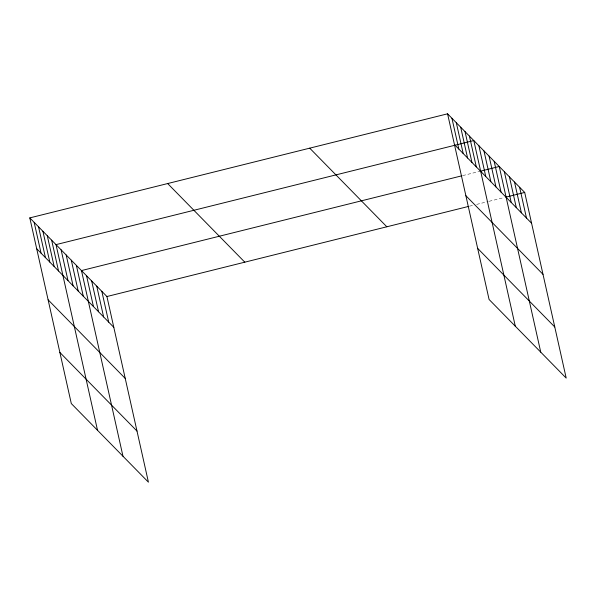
<?xml version="1.0" encoding="UTF-8"?>
<svg xmlns="http://www.w3.org/2000/svg" width="596" height="596" viewBox="0 0 596 596"><rect width="100%" height="100%" fill="white"/><g stroke="black" fill="none" stroke-linecap="round" stroke-linejoin="round"><path stroke-width="0.45" stroke-dasharray="2.98 2.23" d="M462.779 175.574L478.789 171.588M469.551 206.171L473.112 205.285M476.666 204.398L488.228 201.523M489.122 201.299L504.238 197.529"/><path stroke-width="0.89" d="M29.8 217.898L106.922 296.525L148.426 482.186L71.304 403.567L29.8 217.898L447.574 113.814L524.696 192.434L566.2 378.102L489.078 299.475L447.574 113.814M461.893 175.798L81.473 270.577L122.977 456.245M479.676 171.365L499.247 166.485L540.751 352.154M106.922 296.525L468.665 206.395M506.019 197.09L524.696 192.434M454.457 144.612L531.58 223.232M465.878 195.719L543.008 274.339M477.649 248.368L554.779 326.995M309.711 148.158L386.834 226.785M167.662 183.546L244.792 262.173M36.684 248.696L113.806 327.323M48.105 299.803L125.234 378.43M59.876 352.459L137.006 431.079M519.608 187.248L526.492 218.047M514.519 182.056L521.403 212.854M509.431 176.87L516.315 207.669M504.335 171.678L511.219 202.476M494.158 161.3L501.042 192.098M489.07 156.107L495.954 186.906M483.974 150.922L490.858 181.72M478.886 145.729L485.77 176.528M515.294 326.213L473.798 140.544L56.024 244.628L97.52 430.297M469.425 136.089L476.308 166.887M465.051 131.634L471.943 162.432M460.686 127.179L467.569 157.977M456.312 122.724L463.196 153.522M451.947 118.269L458.831 149.067M101.834 291.332L108.718 322.131M96.746 286.14L103.629 316.945M91.657 280.954L98.541 311.753M86.562 275.762L93.445 306.56M76.385 265.384L83.269 296.182M71.296 260.199L78.18 290.997M66.201 255.006L73.084 285.804M61.112 249.821L67.996 280.619M51.651 240.173L58.535 270.971M47.285 235.718L54.169 266.516M42.912 231.263L49.796 262.061M38.539 226.808L45.423 257.606M34.173 222.353L41.057 253.151"/></g></svg>
